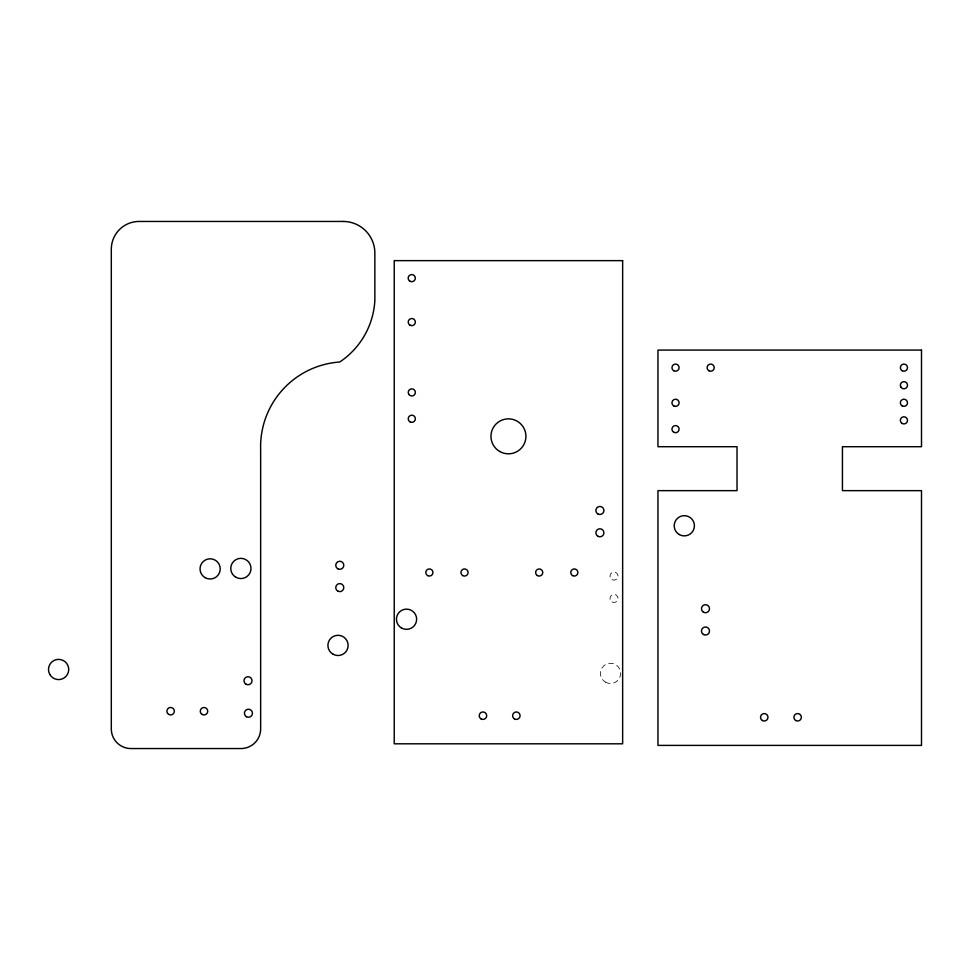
<?xml version="1.0" encoding="UTF-8"?>
<svg xmlns="http://www.w3.org/2000/svg" width="970" height="970" viewBox="0 0 970 970"><rect width="100%" height="100%" fill="white"/><g stroke="black" fill="none" stroke-linecap="round" stroke-linejoin="round"><path stroke-width="0.73" stroke-dasharray="4.85 3.64" d="M605.462 682.116A10.1 10.1 0 0 0 620.618 673.362A10.1 10.1 0 0 0 605.462 664.608A10.1 10.1 0 0 0 605.462 682.116M612.021 601.909A4.013 4.013 0 0 0 618.048 598.429A4.013 4.013 0 0 0 612.021 594.949A4.013 4.013 0 0 0 612.021 601.909M612.021 579.587A4.013 4.013 0 0 0 618.048 576.119A4.013 4.013 0 0 0 612.021 572.639A4.013 4.013 0 0 0 612.021 579.587"/><path stroke-width="1.45" d="M343.186 221.451L139.086 221.451A27.778 27.778 0 0 0 111.307 249.241L111.307 728.906A19.642 19.642 0 0 0 130.95 748.549L241.009 748.549A19.642 19.642 0 0 0 260.651 728.906L260.651 449.862A84.996 84.996 0 0 1 339.718 362.016A79.188 79.188 0 0 0 374.856 300.518L374.856 253.134A31.671 31.671 0 0 0 343.186 221.451M622.643 260.639L394.232 260.639L394.232 743.808L622.643 743.808L622.643 260.639M921.5 350.085L657.951 350.085L657.951 446.709L737.018 446.709L737.018 490.638L657.951 490.638L657.951 745.396L921.5 745.396L921.5 490.638L842.433 490.638L842.433 446.709L921.5 446.709L921.5 350.085M673.738 370.734A3.565 3.565 0 0 0 679.097 367.654A3.565 3.565 0 0 0 673.738 364.562A3.565 3.565 0 0 0 673.738 370.734M679.255 534.531A10.1 10.1 0 0 0 694.411 525.776A10.1 10.1 0 0 0 679.255 517.022A10.1 10.1 0 0 0 679.255 534.531M762.384 720.516A3.734 3.734 0 0 0 767.985 717.291A3.734 3.734 0 0 0 762.384 714.053A3.734 3.734 0 0 0 762.384 720.516M795.764 720.516A3.734 3.734 0 0 0 801.365 717.291A3.734 3.734 0 0 0 795.764 714.053A3.734 3.734 0 0 0 795.764 720.516M703.468 634.501A4.013 4.013 0 0 0 709.494 631.021A4.013 4.013 0 0 0 703.468 627.541A4.013 4.013 0 0 0 703.468 634.501M703.468 612.179A4.013 4.013 0 0 0 709.494 608.711A4.013 4.013 0 0 0 703.468 605.231A4.013 4.013 0 0 0 703.468 612.179M900.839 387.006A3.565 3.565 0 0 0 907.023 387.006A3.565 3.565 0 0 0 903.931 381.659A3.565 3.565 0 0 0 900.839 387.006M902.148 370.734A3.565 3.565 0 0 0 907.496 367.654A3.565 3.565 0 0 0 902.148 364.562A3.565 3.565 0 0 0 902.148 370.734M708.876 370.734A3.565 3.565 0 0 0 714.235 367.654A3.565 3.565 0 0 0 708.876 364.562A3.565 3.565 0 0 0 708.876 370.734M902.148 423.453A3.565 3.565 0 0 0 907.496 420.362A3.565 3.565 0 0 0 902.148 417.27A3.565 3.565 0 0 0 902.148 423.453M902.148 405.884A3.565 3.565 0 0 0 907.496 402.792A3.565 3.565 0 0 0 902.148 399.701A3.565 3.565 0 0 0 902.148 405.884M673.738 432.232A3.565 3.565 0 0 0 679.097 429.14A3.565 3.565 0 0 0 673.738 426.06A3.565 3.565 0 0 0 673.738 432.232M673.738 405.884A3.565 3.565 0 0 0 679.097 402.792A3.565 3.565 0 0 0 673.738 399.701A3.565 3.565 0 0 0 673.738 405.884M462.738 575.586A3.565 3.565 0 0 0 468.086 572.494A3.565 3.565 0 0 0 462.738 569.414A3.565 3.565 0 0 0 462.738 575.586M572.542 575.586A3.565 3.565 0 0 0 577.89 572.494A3.565 3.565 0 0 0 572.542 569.414A3.565 3.565 0 0 0 572.542 575.586M499.695 451.474A17.484 17.484 0 0 0 525.922 436.33A17.484 17.484 0 0 0 499.695 421.198A17.484 17.484 0 0 0 499.695 451.474M401.483 627.978A10.1 10.1 0 0 0 416.639 619.236A10.1 10.1 0 0 0 401.483 610.482A10.1 10.1 0 0 0 401.483 627.978M332.965 654.156A10.1 10.1 0 0 0 348.121 645.414A10.1 10.1 0 0 0 332.965 636.659A10.1 10.1 0 0 0 332.965 654.156M481.096 718.928A3.734 3.734 0 0 0 486.697 715.69A3.734 3.734 0 0 0 481.096 712.453A3.734 3.734 0 0 0 481.096 718.928M514.476 718.928A3.734 3.734 0 0 0 520.078 715.69A3.734 3.734 0 0 0 514.476 712.453A3.734 3.734 0 0 0 514.476 718.928M409.958 281.227A3.565 3.565 0 0 0 415.318 278.135A3.565 3.565 0 0 0 409.958 275.043A3.565 3.565 0 0 0 409.958 281.227M410.007 325.168A3.565 3.565 0 0 0 415.354 322.076A3.565 3.565 0 0 0 410.007 318.984A3.565 3.565 0 0 0 410.007 325.168M597.884 536.264A4.013 4.013 0 0 0 603.91 532.797A4.013 4.013 0 0 0 597.884 529.317A4.013 4.013 0 0 0 597.884 536.264M597.884 513.954A4.013 4.013 0 0 0 603.91 510.475A4.013 4.013 0 0 0 597.884 506.995A4.013 4.013 0 0 0 597.884 513.954M337.766 591.082A4.013 4.013 0 0 0 343.792 587.614A4.013 4.013 0 0 0 337.766 584.134A4.013 4.013 0 0 0 337.766 591.082M337.766 568.772A4.013 4.013 0 0 0 343.792 565.292A4.013 4.013 0 0 0 337.766 561.812A4.013 4.013 0 0 0 337.766 568.772M537.404 575.586A3.565 3.565 0 0 0 542.751 572.494A3.565 3.565 0 0 0 537.404 569.414A3.565 3.565 0 0 0 537.404 575.586M427.588 575.586A3.565 3.565 0 0 0 432.947 572.494A3.565 3.565 0 0 0 427.588 569.414A3.565 3.565 0 0 0 427.588 575.586M410.019 421.853A3.565 3.565 0 0 0 415.378 418.761A3.565 3.565 0 0 0 410.019 415.669A3.565 3.565 0 0 0 410.019 421.853M408.722 394.196A3.565 3.565 0 0 0 414.893 394.196A3.565 3.565 0 0 0 411.813 388.849A3.565 3.565 0 0 0 408.722 394.196M235.831 577.211A10.1 10.1 0 0 0 250.987 568.456A10.1 10.1 0 0 0 235.831 559.702A10.1 10.1 0 0 0 235.831 577.211M205.094 577.647A10.1 10.1 0 0 0 220.238 568.893A10.1 10.1 0 0 0 205.094 560.151A10.1 10.1 0 0 0 205.094 577.647M168.744 714.441A3.734 3.734 0 0 0 174.345 711.204A3.734 3.734 0 0 0 168.744 707.979A3.734 3.734 0 0 0 168.744 714.441M202.124 714.441A3.734 3.734 0 0 0 207.725 711.204A3.734 3.734 0 0 0 202.124 707.979A3.734 3.734 0 0 0 202.124 714.441M245.992 684.202A4.013 4.013 0 0 0 252.018 680.722A4.013 4.013 0 0 0 245.992 677.254A4.013 4.013 0 0 0 245.992 684.202M246.441 716.709A4.013 4.013 0 0 0 252.455 713.229A4.013 4.013 0 0 0 246.441 709.749A4.013 4.013 0 0 0 246.441 716.709M49.858 674.538A10.1 10.1 0 0 0 67.354 674.538A10.1 10.1 0 0 0 58.6 659.382A10.1 10.1 0 0 0 49.858 674.538"/></g></svg>
